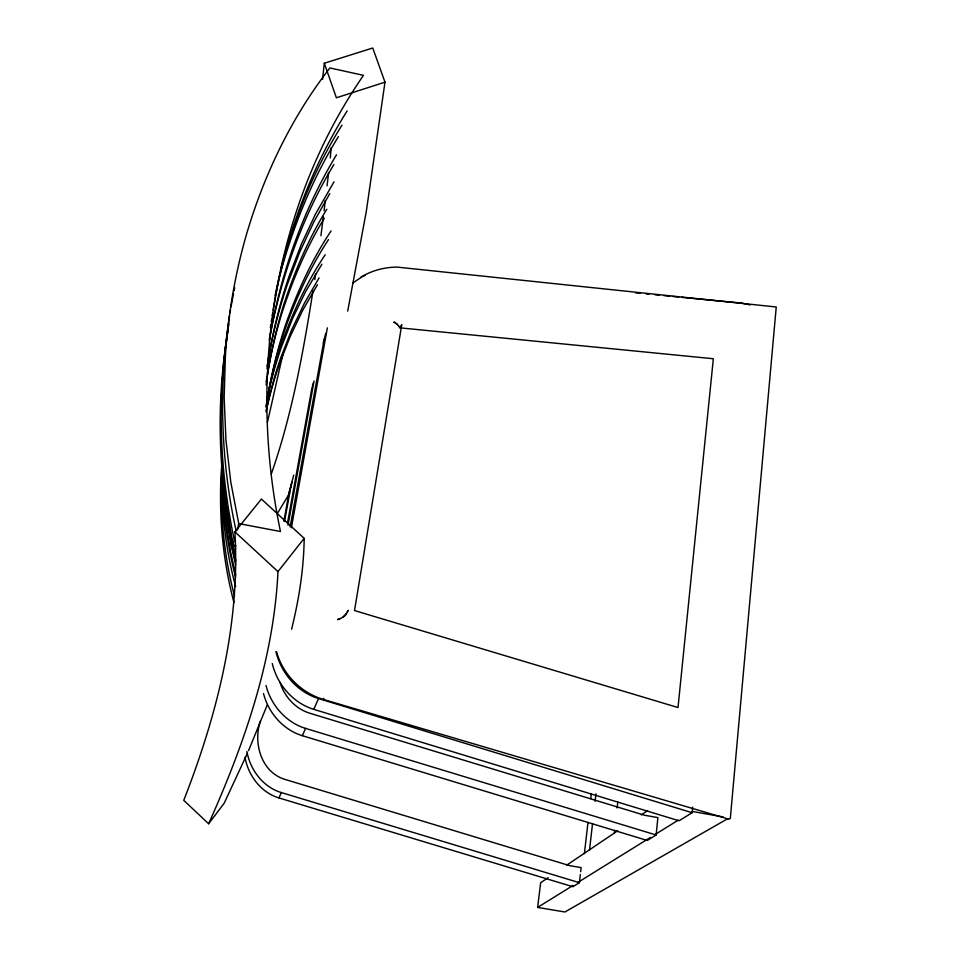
<?xml version="1.0" encoding="UTF-8"?>
<svg xmlns="http://www.w3.org/2000/svg" width="960" height="960" viewBox="0 0 960 960"><rect width="100%" height="100%" fill="white"/><g stroke="black" fill="none" stroke-linecap="round" stroke-linejoin="round"><path stroke-width="1.44" d="M222.096 461.928C220.488 503.892 224.7 546.072 235.656 586.644M222.864 472.464C222.228 507.804 226.776 543.216 235.644 577.404M247.368 753.336L224.196 803.208L208.632 823.764L183.756 800.34C217.068 715.14 240.288 624.012 234.9 531.888L261.408 499.068L304.188 538.344C303.792 569.028 298.968 599.46 291.588 629.196M304.188 538.344L277.98 571.596C273.72 659.58 244.308 744 208.632 823.764M272.256 663.48C277.188 684.444 292.968 702.996 313.8 709.368L679.068 820.788L692.112 812.712L692.652 807.156M330.24 157.92L331.284 147.648M263.52 693.54C268.416 712.836 283.08 729.816 302.352 735.696L647.268 840.456L656.112 834.984L657.9 817.608L644.592 815.268L310.044 713.304C295.572 708.984 284.424 696.696 280.032 682.44M322.536 79.368L324.324 63.24L372.768 48L384.984 82.176L366.228 211.884L347.712 311.1M614.34 833.316L614.664 830.34M617.136 807.972L617.796 802.008M589.476 850.32L592.548 823.584M595.104 801.288L595.956 793.86M245.028 757.404C248.244 775.548 260.892 792.504 278.928 797.928L572.868 886.716L579.396 882.684L580.344 874.464M580.668 871.728L581.136 867.624L569.772 865.68L285.216 779.484C261.216 772.38 252.972 742.968 260.364 721.056M584.376 853.68L588 822.396M590.76 798.564L591.276 794.1M323.364 216.684L320.916 235.74M324.072 210.804L325.296 200.52M327.048 185.82L328.632 172.596M727.728 818.688L564.888 912L537.624 907.416L540.66 882.72L548.124 877.692M314.82 279.6L315.636 273.756M270.336 327.732L270.804 324.792M271.26 321.864L271.728 318.924M272.196 315.984L272.652 313.056M273.12 310.116C284.76 239.88 309.036 171.204 347.16 110.904M269.352 339.324L270.048 334.92M269.316 340.872C280.044 275.484 302.136 211.536 336.528 154.764M312.972 291.084C303.12 352.8 292.02 414.768 271.332 473.916M227.976 329.52C216.984 399.06 219.492 470.556 234.168 539.376L233.028 545.28L235.908 545.82M228.48 326.628L228.972 323.748M227.94 331.368C215.82 402.12 218.148 475.128 233.028 545.28M291.384 527.772L327.36 327.864M283.848 521.304L288.936 493.332L292.164 482.052M284.652 520.92L291.324 484.104L293.724 475.176M287.484 523.044L312.024 387.432M288.036 525.168L314.088 380.964M290.148 526.908L324.18 339.288M237.468 530.052L238.728 523.584L230.784 482.064L225.936 439.992L224.16 397.788L225.408 355.824A687.924 594.312 41.8 0 1 246.324 234.972C263.916 174.888 291.444 117.516 329.892 67.944L363.468 75.348C272.724 206.736 248.016 376.752 280.476 531.504L238.728 523.584M283.104 353.244L267.456 422.268M270.372 333.492C282.192 274.26 302.604 216.372 333.876 164.544M275.076 295.464L278.64 279.66M312.372 386.052L313.068 383.304M323.28 343.056L325.764 333.288M288.936 493.332L291.324 484.104M280.872 268.836C294.54 218.496 314.064 169.416 341.94 125.196M278.976 278.22C292.356 228.684 311.352 180.372 338.4 136.656M267.384 704.604L248.544 750.636M280.728 357.864L291.672 329.772L304.488 303.06L319.056 277.896M302.352 735.696L305.532 728.388L656.112 834.984M313.8 709.368L318.504 698.556L692.112 812.712M278.928 797.928L281.316 792.564L579.396 882.684M276.552 651.756C282.684 674.244 300.984 692.82 323.34 699.42L323.82 698.328M289.668 493.104L277.236 513.72M329.784 193.596L313.824 221.964L299.7 252.132L287.556 283.896A600.78 526.248 42.3 0 0 267.144 366.108M317.496 284.652L303.036 309.672L290.304 336.216L279.432 364.14A489.348 438.912 41.2 0 0 266.028 411.804M346.104 613.836C346.08 617.328 331.992 621.396 340.032 618.804M326.784 209.292C308.376 238.968 294.684 271.344 283.8 304.476A568.464 500.256 41.6 0 0 266.112 384.84M324.276 218.268C306.444 247.464 293.028 279.144 282.396 311.604A563.832 496.98 41.6 0 0 267.408 374.316M334.008 181.86L315.504 214.044L301.272 244.404L289.032 276.384A605.832 529.764 42.3 0 0 267.048 368.568M331.092 230.928C312.336 258.972 298.152 289.836 286.716 321.504A535.08 474.444 41.5 0 0 266.256 407.4M328.536 239.568C310.368 267.132 296.496 297.312 285.312 328.332A530.808 471.372 41.5 0 0 267.192 399.42M321.9 264.18L305.58 291.684L292.644 318.396L281.616 346.5A489.972 438.336 40.6 0 0 267.108 398.88M325.176 254.76C307.416 281.148 293.844 310.128 282.948 339.96A493.824 441.144 40.5 0 0 267.168 398.568M347.16 612.312L348.168 610.26L346.728 613.188L343.26 616.752M399.96 327.768L401.772 324.624L354.516 610.56L678.012 707.532L713.34 358.74L399.864 327.84L399.3 326.928C400.872 328.5 395.688 321.792 393.768 322.128L395.1 322.728M353.1 282.804L361.212 277.404M566.772 865.116L617.748 830.76M641.364 814.848L647.58 810.648M537.624 907.416L573.108 885.396M578.172 882.252L650.412 837.42M655.488 834.276L678.288 820.116M360.564 277.356C371.544 270.588 384.384 267.12 397.26 267.12L776.244 306.984L730.32 818.4L728.916 819.204L323.34 699.42M362.496 276.624L365.22 275.4M384.984 82.176L336.384 97.788L324.324 63.24M635.556 292.896L640.02 293.328M645.984 293.904L648.972 294.192M654.936 294.768L659.412 295.2M663.876 295.62L669.84 296.196M672.828 296.484L678.792 297.06M681.768 297.348L741.396 303.072L750.072 304.908M692.232 811.464L723.144 816.912M318.504 698.556C297.204 692.028 281.04 673.08 275.976 651.648M305.532 728.388C285.948 722.4 271.02 705.156 266.04 685.548M281.316 792.564C263.028 787.068 250.188 769.884 246.912 751.488M396.24 323.532L397.5 324.648M234.9 531.888L277.98 571.596M235.596 561.864L231.672 546L225.84 510.78L222.708 472.32M234.552 596.268C223.98 556.224 220.128 514.608 221.736 473.268A463.824 419.052 38.8 0 1 222.06 467.412M233.904 602.34C223.236 562.128 219.228 520.344 220.872 478.8A460.272 416.388 38.8 0 1 221.964 462.84M235.656 564.804L231.528 546.54L227.412 518.028M235.788 575.076L230.532 551.796L225.636 517.836L223.416 483.684M235.74 560.568L228.384 525.732L223.536 488.916L222.564 471.156M236.16 531.012C224.352 477.744 220.476 422.928 223.656 368.496A677.604 587.316 41.9 0 1 229.56 315.756M234.972 545.124L235.5 548.04L234.384 553.716L226.572 505.884M226.584 512.328L227.004 515.172M224.88 489.756L225.18 492.696M225.804 498.564L226.116 501.492M225.9 501.852L226.104 504.84M221.904 459.324L222.24 465.24M266.304 410.196A493.128 441.684 41.1 0 1 280.728 357.864M230.04 312.792A677.604 587.316 41.9 0 1 230.532 309.828M231.036 306.864A677.604 587.316 41.9 0 1 233.52 293.64M234.108 290.724A677.604 587.316 41.9 0 1 234.708 287.808M266.04 406.512A530.808 471.372 41.5 0 1 266.712 402.252M266.22 381.672A563.832 496.98 41.6 0 1 266.916 377.256"/></g></svg>
